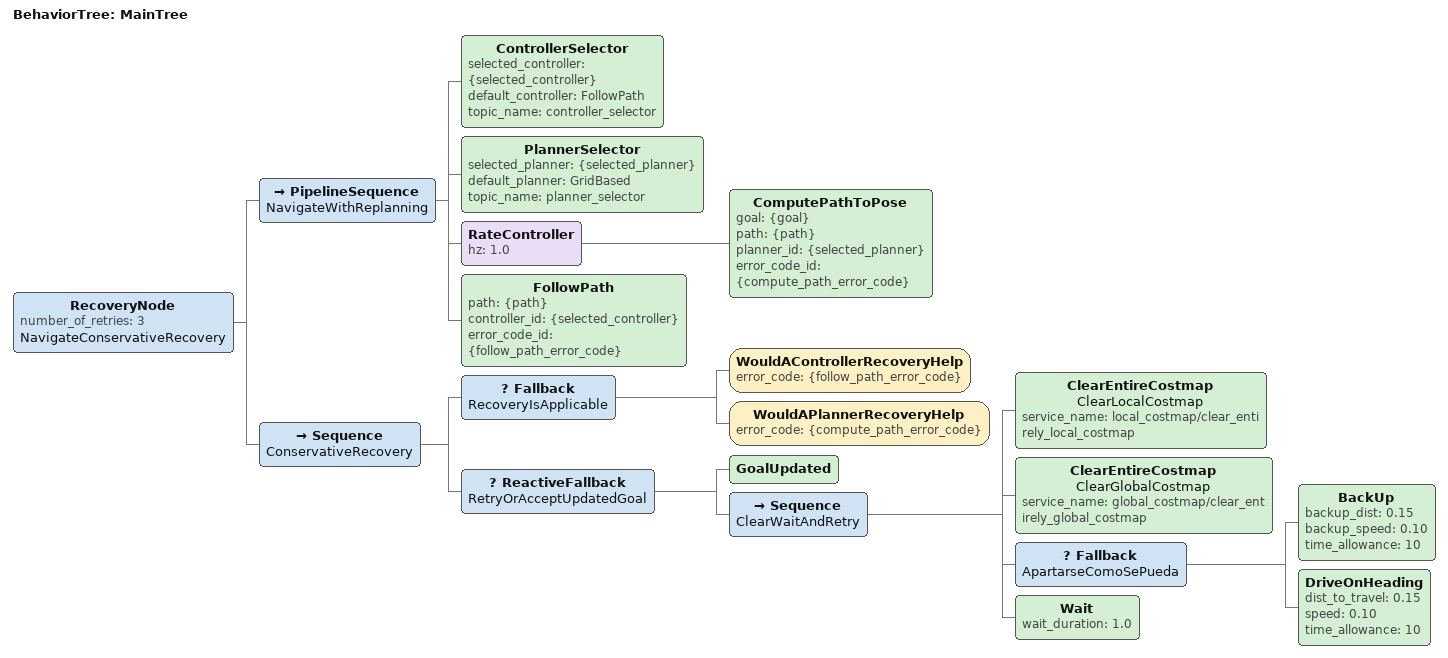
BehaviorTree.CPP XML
<root BTCPP_format="4" main_tree_to_execute="MainTree">
  <BehaviorTree ID="MainTree">
    <RecoveryNode number_of_retries="3" name="NavigateConservativeRecovery">
      <PipelineSequence name="NavigateWithReplanning">
        <ControllerSelector selected_controller="{selected_controller}" default_controller="FollowPath" topic_name="controller_selector"/>
        <PlannerSelector selected_planner="{selected_planner}" default_planner="GridBased" topic_name="planner_selector"/>
        <RateController hz="1.0">
          <ComputePathToPose goal="{goal}" path="{path}" planner_id="{selected_planner}" error_code_id="{compute_path_error_code}"/>
        </RateController>
        <FollowPath path="{path}" controller_id="{selected_controller}" error_code_id="{follow_path_error_code}"/>
      </PipelineSequence>
      <Sequence name="ConservativeRecovery">
        <Fallback name="RecoveryIsApplicable">
          <WouldAControllerRecoveryHelp error_code="{follow_path_error_code}"/>
          <WouldAPlannerRecoveryHelp error_code="{compute_path_error_code}"/>
        </Fallback>
        <ReactiveFallback name="RetryOrAcceptUpdatedGoal">
          <GoalUpdated/>
          <Sequence name="ClearWaitAndRetry">
            <ClearEntireCostmap name="ClearLocalCostmap" service_name="local_costmap/clear_entirely_local_costmap"/>
            <ClearEntireCostmap name="ClearGlobalCostmap" service_name="global_costmap/clear_entirely_global_costmap"/>
            <Fallback name="ApartarseComoSePueda">
              <BackUp backup_dist="0.15" backup_speed="0.10" time_allowance="10"/>
              <DriveOnHeading dist_to_travel="0.15" speed="0.10" time_allowance="10"/>
            </Fallback>
            <Wait wait_duration="1.0"/>
          </Sequence>
        </ReactiveFallback>
      </Sequence>
    </RecoveryNode>
  </BehaviorTree>
</root>
